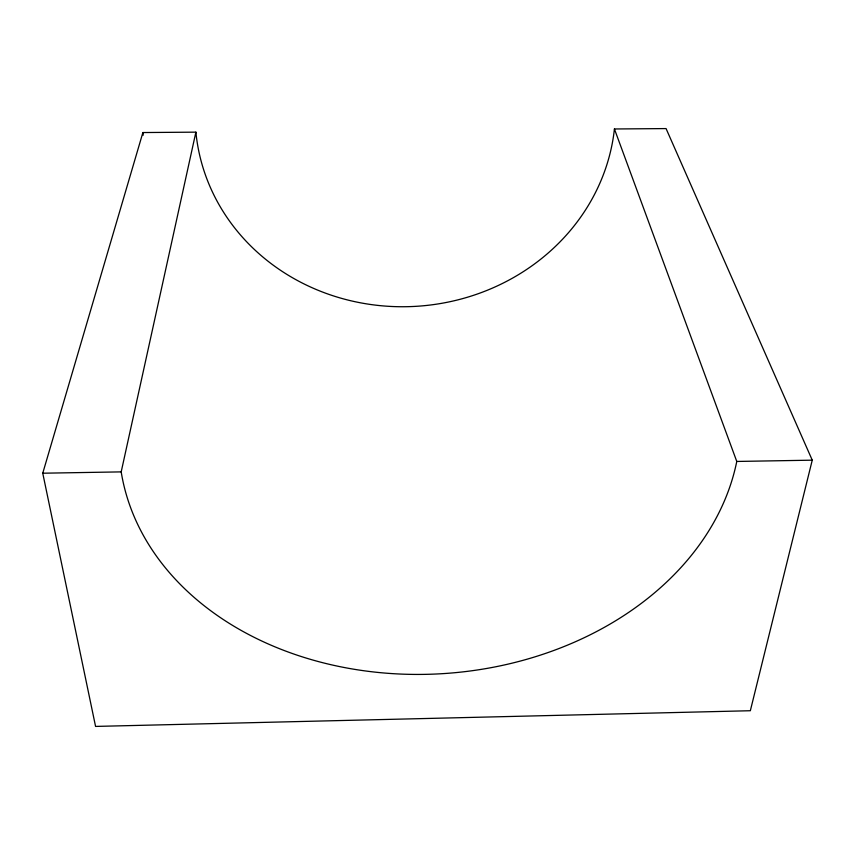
<?xml version="1.0" encoding="UTF-8"?>
<svg xmlns="http://www.w3.org/2000/svg" width="855" height="855" viewBox="0 0 855 855"><rect width="100%" height="100%" fill="white"/><g stroke="black" fill="none" stroke-linecap="round" stroke-linejoin="round"><path stroke-width="1.28" d="M812.25 460.172L736.775 461.454A311.241 241.217 -4.3 0 1 424.625 674.371A311.241 241.217 -4.3 0 1 121.196 471.885L195.891 132.151L142.892 132.546L42.75 473.21L95.568 726.419L750.337 710.729L812.25 460.172L666.066 128.581L614.424 128.977A210.341 194.609 -5 0 1 404.148 306.731A210.341 194.609 -5 0 1 195.891 132.151M42.75 473.21L121.196 471.885M614.424 128.977L736.775 461.454M142.892 132.546L143.213 135.197"/></g></svg>
